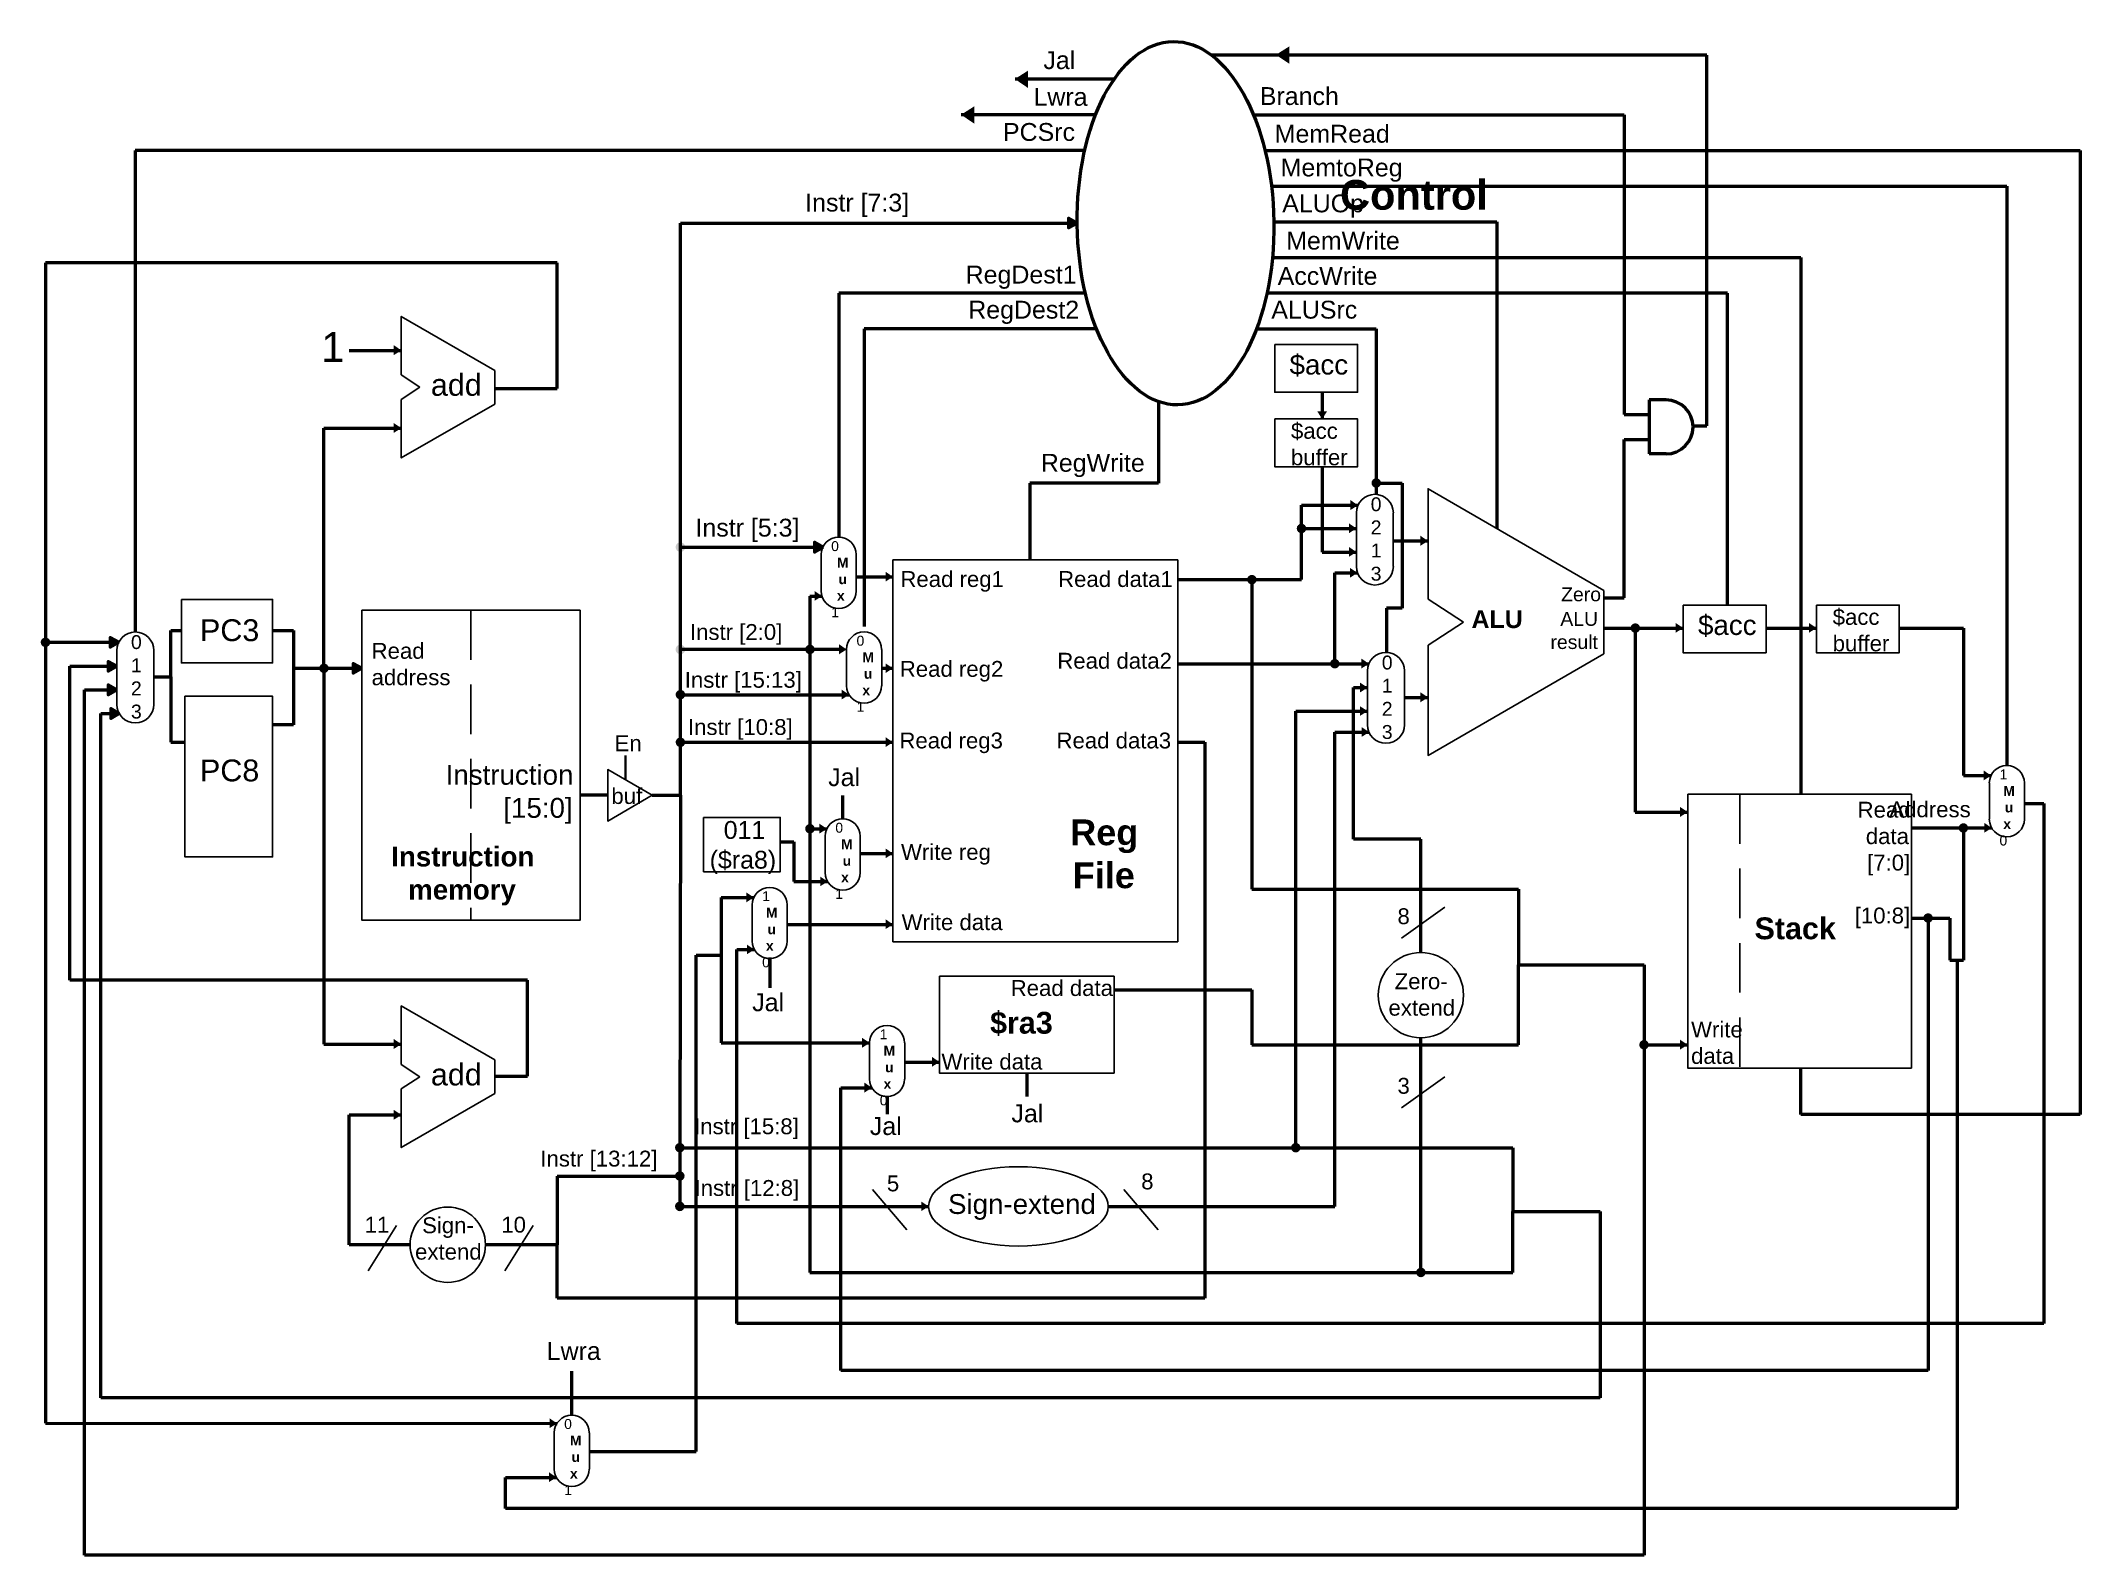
# Model space of a CAD drawing. Header units: inches. Extents: x 12.2 to 22.5, y 5.3 to 12.9.
import ezdxf

# ---------------------------------------------------------------- set-up
doc = ezdxf.new("R2010")
doc.units = ezdxf.units.IN
doc.header["$MEASUREMENT"] = 0
doc.linetypes.add('DASHED2', pattern=[0.375, 0.25, -0.125])
for name, color, linetype in [('Bit specifiers', 250, 'Continuous'), ('Components', 250, 'Continuous'), ('dashed lines', 250, 'DASHED2')]:
    doc.layers.add(name, color=color, linetype=linetype)
doc.layers.add('Control Lines', color=150, linetype='Continuous', lineweight=50)
doc.layers.add('Wires', color=250, linetype='Continuous', lineweight=50)
doc.styles.get("Standard").update_dxf_attribs({"font": 'arial.ttf'})

msp = doc.modelspace()

# ---------------------------------------------------------------- hatches: boundary and pattern name
at = {"layer": 'Control Lines', "transparency": 33554687}
h = msp.add_hatch(color=256, dxfattribs=at)
h.dxf.hatch_style = 1
h.paths.add_polyline_path([(18.488, 12.796), (18.488, 12.84), (18.421, 12.841)])
h.paths.add_polyline_path([(18.421, 12.841), (18.488, 12.84), (18.488, 12.883)])
h = msp.add_hatch(color=256, dxfattribs=at)
h.dxf.hatch_style = 1
h.paths.add_polyline_path([(17.171, 12.674), (17.171, 12.718), (17.105, 12.719)])
h.paths.add_polyline_path([(17.105, 12.719), (17.171, 12.718), (17.171, 12.761)])
h = msp.add_hatch(color=256, dxfattribs=at)
h.dxf.hatch_style = 1
h.paths.add_polyline_path([(16.9, 12.494), (16.9, 12.537), (16.834, 12.539)])
h.paths.add_polyline_path([(16.834, 12.539), (16.9, 12.537), (16.9, 12.581)])
h = msp.add_hatch(color=256, dxfattribs=at)
h.dxf.hatch_style = 1
edge = h.paths.add_edge_path()
edge.add_arc((18.927, 10.682), 0.024, 0, 360)
at = {"layer": 'Wires', "transparency": 33554687}
h = msp.add_hatch(color=256, dxfattribs=at)
h.dxf.hatch_style = 1
h.paths.add_polyline_path([(17.419, 11.992), (17.376, 12.017), (17.376, 11.968)])
h = msp.add_hatch(color=256, dxfattribs=at)
h.dxf.hatch_style = 1
h.paths.add_polyline_path([(13.974, 11.377), (13.974, 11.352), (14.012, 11.351)])
h.paths.add_polyline_path([(14.012, 11.351), (13.974, 11.352), (13.974, 11.327)])
h = msp.add_hatch(color=256, dxfattribs=at)
h.dxf.hatch_style = 1
h.paths.add_polyline_path([(18.679, 11.043), (18.655, 11.043), (18.654, 11.005)])
h.paths.add_polyline_path([(18.654, 11.005), (18.655, 11.043), (18.63, 11.043)])
h = msp.add_hatch(color=256, dxfattribs=at)
h.dxf.hatch_style = 1
h.paths.add_polyline_path([(13.974, 10.984), (13.974, 10.96), (14.012, 10.959)])
h.paths.add_polyline_path([(14.012, 10.959), (13.974, 10.96), (13.974, 10.935)])
h = msp.add_hatch(color=256, dxfattribs=at)
h.dxf.hatch_style = 1
h.paths.add_polyline_path([(18.797, 10.596), (18.797, 10.571), (18.835, 10.57)])
h.paths.add_polyline_path([(18.835, 10.57), (18.797, 10.571), (18.797, 10.546)])
h = msp.add_hatch(color=256, dxfattribs=at)
h.dxf.hatch_style = 1
edge = h.paths.add_edge_path()
edge.add_arc((18.55, 10.453), 0.024, 0, 360)
h = msp.add_hatch(color=256, dxfattribs=at)
h.dxf.hatch_style = 1
h.paths.add_polyline_path([(18.789, 10.479), (18.789, 10.454), (18.827, 10.453)])
h.paths.add_polyline_path([(18.827, 10.453), (18.789, 10.454), (18.789, 10.429)])
h = msp.add_hatch(color=256, dxfattribs=at)
h.dxf.hatch_style = 1
h.paths.add_polyline_path([(19.15, 10.416), (19.15, 10.391), (19.188, 10.39)])
h.paths.add_polyline_path([(19.188, 10.39), (19.15, 10.391), (19.15, 10.366)])
h = msp.add_hatch(color=256, dxfattribs=at)
h.dxf.hatch_style = 1
h.paths.add_polyline_path([(15.419, 10.383, 0.414214), (15.395, 10.359, 0.414214), (15.419, 10.335), (15.419, 10.359)])
h.paths.add_polyline_path([(15.419, 10.383), (15.419, 10.359), (15.443, 10.359, 0.414214)])
h.paths.add_polyline_path([(15.443, 10.359), (15.419, 10.359), (15.419, 10.335, 0.414214)])
h.paths.add_polyline_path([(15.419, 9.867, 0.414214), (15.395, 9.843, 0.414214), (15.419, 9.819)])
h.paths.add_polyline_path([(15.419, 9.867), (15.419, 9.843), (15.443, 9.843, 0.414214)])
h.paths.add_polyline_path([(15.443, 9.843), (15.419, 9.843), (15.419, 9.819, 0.414214)])
h = msp.add_hatch(color=256, dxfattribs=at)
h.dxf.hatch_style = 1
h.paths.add_polyline_path([(16.095, 10.384), (16.095, 10.359), (16.138, 10.359)])
h.paths.add_polyline_path([(16.138, 10.359), (16.095, 10.359), (16.095, 10.334)])
h = msp.add_hatch(color=256, dxfattribs=at)
h.dxf.hatch_style = 1
h.paths.add_polyline_path([(18.789, 10.36), (18.789, 10.335), (18.827, 10.334)])
h.paths.add_polyline_path([(18.827, 10.334), (18.789, 10.335), (18.789, 10.31)])
h = msp.add_hatch(color=256, dxfattribs=at)
h.dxf.hatch_style = 1
h.paths.add_polyline_path([(16.453, 10.235), (16.453, 10.21), (16.49, 10.209)])
h.paths.add_polyline_path([(16.49, 10.209), (16.453, 10.21), (16.453, 10.185)])
h = msp.add_hatch(color=256, dxfattribs=at)
h.dxf.hatch_style = 1
edge = h.paths.add_edge_path()
edge.add_arc((18.3, 10.195), 0.024, 0, 360)
h = msp.add_hatch(color=256, dxfattribs=at)
h.dxf.hatch_style = 1
h.paths.add_polyline_path([(18.795, 10.254), (18.795, 10.229), (18.832, 10.229)])
h.paths.add_polyline_path([(18.832, 10.229), (18.795, 10.229), (18.795, 10.205)])
h = msp.add_hatch(color=256, dxfattribs=at)
h.dxf.hatch_style = 1
h.paths.add_polyline_path([(16.095, 10.138), (16.095, 10.113), (16.133, 10.112)])
h.paths.add_polyline_path([(16.133, 10.112), (16.095, 10.113), (16.095, 10.088)])
h = msp.add_hatch(color=256, dxfattribs=at)
h.dxf.hatch_style = 1
edge = h.paths.add_edge_path()
edge.add_arc((20.233, 9.951), 0.024, 0, 360)
h = msp.add_hatch(color=256, dxfattribs=at)
h.dxf.hatch_style = 1
h.paths.add_polyline_path([(20.436, 9.977), (20.436, 9.952), (20.474, 9.951)])
h.paths.add_polyline_path([(20.474, 9.951), (20.436, 9.952), (20.436, 9.927)])
h = msp.add_hatch(color=256, dxfattribs=at)
h.dxf.hatch_style = 1
h.paths.add_polyline_path([(21.108, 9.977), (21.108, 9.952), (21.146, 9.951)])
h.paths.add_polyline_path([(21.146, 9.951), (21.108, 9.952), (21.108, 9.927)])
h = msp.add_hatch(color=256, dxfattribs=at)
h.dxf.hatch_style = 1
h.paths.add_polyline_path([(12.242, 9.879), (12.194, 9.879, 1)])
h.paths.add_polyline_path([(12.218, 9.903), (12.218, 9.879), (12.242, 9.879, 0.414214)])
h.paths.add_polyline_path([(12.218, 9.903, 0.414214), (12.194, 9.879), (12.218, 9.879)])
h = msp.add_hatch(color=256, dxfattribs=at)
h.dxf.hatch_style = 1
h.paths.add_polyline_path([(12.587, 9.879), (12.544, 9.904), (12.544, 9.855)])
h = msp.add_hatch(color=256, dxfattribs=at)
h.dxf.hatch_style = 1
h.paths.add_polyline_path([(12.578, 9.759), (12.534, 9.783), (12.534, 9.734)])
h = msp.add_hatch(color=256, dxfattribs=at)
h.dxf.hatch_style = 1
h.paths.add_polyline_path([(13.77, 9.773), (13.77, 9.748), (13.813, 9.748)])
h.paths.add_polyline_path([(13.813, 9.748), (13.77, 9.748), (13.77, 9.723)])
edge = h.paths.add_edge_path()
edge.add_line((13.468, 9.748), (13.813, 9.748))
h = msp.add_hatch(color=256, dxfattribs=at)
h.dxf.hatch_style = 1
edge = h.paths.add_edge_path()
edge.add_arc((13.622, 9.748), 0.024, 0, 360)
at = {"layer": 'Wires'}
h = msp.add_hatch(color=256, dxfattribs=at)
h.dxf.hatch_style = 1
h.paths.add_polyline_path([(13.77, 9.773), (13.77, 9.748), (13.813, 9.748)])
h.paths.add_polyline_path([(13.813, 9.748), (13.77, 9.748), (13.77, 9.723)])
h = msp.add_hatch(color=256, dxfattribs=at)
h.dxf.hatch_style = 1
h.paths.add_polyline_path([(13.813, 9.748), (13.77, 9.773), (13.77, 9.723)])
h = msp.add_hatch(color=256, dxfattribs=at)
h.dxf.hatch_style = 1
h.paths.add_polyline_path([(13.77, 9.773), (13.77, 9.748), (13.813, 9.748)])
h = msp.add_hatch(color=256, dxfattribs=at)
h.dxf.hatch_style = 1
h.paths.add_polyline_path([(13.77, 9.773), (13.77, 9.748), (13.813, 9.748)])
h = msp.add_hatch(color=256, dxfattribs=at)
h.dxf.hatch_style = 1
h.paths.add_polyline_path([(13.77, 9.773), (13.77, 9.748), (13.813, 9.748)], flags=17)
h.paths.add_polyline_path([(13.813, 9.748), (13.77, 9.748), (13.77, 9.723)], flags=17)
h.paths.add_polyline_path([(13.813, 9.748), (13.77, 9.773), (13.77, 9.723)])
h = msp.add_hatch(color=256, dxfattribs=at)
h.dxf.hatch_style = 1
h.paths.add_polyline_path([(13.813, 9.748), (13.77, 9.773), (13.77, 9.723)])
at = {"layer": 'Wires', "transparency": 33554687}
h = msp.add_hatch(color=256, dxfattribs=at)
h.dxf.hatch_style = 1
h.paths.add_polyline_path([(13.77, 9.773), (13.77, 9.748), (13.813, 9.748)])
h.paths.add_polyline_path([(13.813, 9.748), (13.77, 9.748), (13.77, 9.723)])
h = msp.add_hatch(color=256, dxfattribs=at)
h.dxf.hatch_style = 1
h.paths.add_polyline_path([(13.77, 9.773), (13.77, 9.748), (13.813, 9.748)])
h.paths.add_polyline_path([(13.813, 9.748), (13.77, 9.748), (13.77, 9.723)])
h = msp.add_hatch(color=256, dxfattribs=at)
h.dxf.hatch_style = 1
h.paths.add_polyline_path([(13.77, 9.773), (13.77, 9.748), (13.813, 9.748)])
h.paths.add_polyline_path([(13.813, 9.748), (13.77, 9.748), (13.77, 9.723)])
h = msp.add_hatch(color=256, dxfattribs=at)
h.dxf.hatch_style = 1
h.paths.add_polyline_path([(16.096, 9.843), (16.048, 9.843, 1)])
h.paths.add_polyline_path([(16.072, 9.867), (16.072, 9.843), (16.096, 9.843, 0.414214)])
h.paths.add_polyline_path([(16.072, 9.867, 0.414214), (16.048, 9.843), (16.072, 9.843)])
h = msp.add_hatch(color=256, dxfattribs=at)
h.dxf.hatch_style = 1
h.paths.add_polyline_path([(16.219, 9.869), (16.219, 9.844), (16.257, 9.843)])
h.paths.add_polyline_path([(16.257, 9.843), (16.219, 9.844), (16.219, 9.819)])
h = msp.add_hatch(color=256, dxfattribs=at)
h.dxf.hatch_style = 1
h.paths.add_polyline_path([(16.453, 9.773), (16.453, 9.749), (16.49, 9.748)])
h.paths.add_polyline_path([(16.49, 9.748), (16.453, 9.749), (16.453, 9.724)])
h = msp.add_hatch(color=256, dxfattribs=at)
h.dxf.hatch_style = 1
edge = h.paths.add_edge_path()
edge.add_arc((18.718, 9.771), 0.024, 0, 360)
h = msp.add_hatch(color=256, dxfattribs=at)
h.dxf.hatch_style = 1
h.paths.add_polyline_path([(18.852, 9.797), (18.852, 9.772), (18.89, 9.771)])
h.paths.add_polyline_path([(18.89, 9.771), (18.852, 9.772), (18.852, 9.747)])
h = msp.add_hatch(color=256, dxfattribs=at)
h.dxf.hatch_style = 1
edge = h.paths.add_edge_path()
edge.add_arc((16.014, 9.671), 0.000423, 0, 360)
h = msp.add_hatch(color=256, dxfattribs=at)
h.dxf.hatch_style = 1
h.paths.add_polyline_path([(18.845, 9.676), (18.845, 9.651), (18.883, 9.651)])
h.paths.add_polyline_path([(18.883, 9.651), (18.845, 9.651), (18.845, 9.626)])
h = msp.add_hatch(color=256, dxfattribs=at)
h.dxf.hatch_style = 1
h.paths.add_polyline_path([(12.578, 9.639), (12.534, 9.664), (12.534, 9.614)])
h = msp.add_hatch(color=256, dxfattribs=at)
h.dxf.hatch_style = 1
h.paths.add_polyline_path([(15.443, 9.615), (15.395, 9.615, 1)])
h.paths.add_polyline_path([(15.419, 9.639), (15.419, 9.615), (15.443, 9.615, 0.414214)])
h.paths.add_polyline_path([(15.419, 9.639, 0.414214), (15.395, 9.615), (15.419, 9.615)])
h = msp.add_hatch(color=256, dxfattribs=at)
h.dxf.hatch_style = 1
h.paths.add_polyline_path([(16.232, 9.64), (16.232, 9.616), (16.27, 9.615)])
h.paths.add_polyline_path([(16.27, 9.615), (16.232, 9.616), (16.232, 9.591)])
h = msp.add_hatch(color=256, dxfattribs=at)
h.dxf.hatch_style = 1
h.paths.add_polyline_path([(19.15, 9.627), (19.15, 9.602), (19.188, 9.601)])
h.paths.add_polyline_path([(19.188, 9.601), (19.15, 9.602), (19.15, 9.577)])
h = msp.add_hatch(color=256, dxfattribs=at)
h.dxf.hatch_style = 1
h.paths.add_polyline_path([(12.59, 9.52), (12.547, 9.545), (12.547, 9.495)])
h = msp.add_hatch(color=256, dxfattribs=at)
h.dxf.hatch_style = 1
h.paths.add_polyline_path([(18.845, 9.557), (18.845, 9.532), (18.883, 9.532)])
h.paths.add_polyline_path([(18.883, 9.532), (18.845, 9.532), (18.845, 9.508)])
h = msp.add_hatch(color=256, dxfattribs=at)
h.dxf.hatch_style = 1
h.paths.add_polyline_path([(15.443, 9.375), (15.395, 9.375, 1)])
h.paths.add_polyline_path([(15.419, 9.399), (15.419, 9.375), (15.443, 9.375, 0.414214)])
h.paths.add_polyline_path([(15.419, 9.399, 0.414214), (15.395, 9.375), (15.419, 9.375)])
h = msp.add_hatch(color=256, dxfattribs=at)
h.dxf.hatch_style = 1
h.paths.add_polyline_path([(15.443, 9.375), (15.395, 9.375, 1)])
h.paths.add_polyline_path([(15.419, 9.399), (15.419, 9.375), (15.443, 9.375, 0.414214)])
h.paths.add_polyline_path([(15.419, 9.399, 0.414214), (15.395, 9.375), (15.419, 9.375)])
h = msp.add_hatch(color=256, dxfattribs=at)
h.dxf.hatch_style = 1
h.paths.add_polyline_path([(16.453, 9.401), (16.453, 9.376), (16.49, 9.375)])
h.paths.add_polyline_path([(16.49, 9.375), (16.453, 9.376), (16.453, 9.351)])
h = msp.add_hatch(color=256, dxfattribs=at)
h.dxf.hatch_style = 1
h.paths.add_polyline_path([(18.853, 9.452), (18.853, 9.427), (18.891, 9.426)])
h.paths.add_polyline_path([(18.891, 9.426), (18.853, 9.427), (18.853, 9.402)])
h = msp.add_hatch(color=256, dxfattribs=at)
h.dxf.hatch_style = 1
h.paths.add_polyline_path([(21.989, 9.233), (21.989, 9.208), (22.027, 9.207)])
h.paths.add_polyline_path([(22.027, 9.207), (21.989, 9.208), (21.989, 9.183)])
h = msp.add_hatch(color=256, dxfattribs=at)
h.dxf.hatch_style = 1
h.paths.add_polyline_path([(20.459, 9.049), (20.459, 9.024), (20.497, 9.023)])
h.paths.add_polyline_path([(20.497, 9.023), (20.459, 9.024), (20.459, 8.999)])
h = msp.add_hatch(color=256, dxfattribs=at)
h.dxf.hatch_style = 1
h.paths.add_polyline_path([(16.096, 8.939), (16.048, 8.939, 1)])
h.paths.add_polyline_path([(16.072, 8.963), (16.072, 8.939), (16.096, 8.939, 0.414214)])
h.paths.add_polyline_path([(16.072, 8.963, 0.414214), (16.048, 8.939), (16.072, 8.939)])
h = msp.add_hatch(color=256, dxfattribs=at)
h.dxf.hatch_style = 1
h.paths.add_polyline_path([(16.12, 8.964), (16.12, 8.94), (16.158, 8.939)])
h.paths.add_polyline_path([(16.158, 8.939), (16.12, 8.94), (16.12, 8.915)])
h = msp.add_hatch(color=256, dxfattribs=at)
h.dxf.hatch_style = 1
edge = h.paths.add_edge_path()
edge.add_arc((21.887, 8.943), 0.024, 0, 360)
h = msp.add_hatch(color=256, dxfattribs=at)
h.dxf.hatch_style = 1
h.paths.add_polyline_path([(21.992, 8.969), (21.992, 8.944), (22.03, 8.943)])
h.paths.add_polyline_path([(22.03, 8.943), (21.992, 8.944), (21.992, 8.919)])
h = msp.add_hatch(color=256, dxfattribs=at)
h.dxf.hatch_style = 1
h.paths.add_polyline_path([(16.453, 8.84), (16.453, 8.815), (16.49, 8.814)])
h.paths.add_polyline_path([(16.49, 8.814), (16.453, 8.815), (16.453, 8.79)])
h = msp.add_hatch(color=256, dxfattribs=at)
h.dxf.hatch_style = 1
h.paths.add_polyline_path([(16.124, 8.698), (16.124, 8.674), (16.161, 8.673)])
h.paths.add_polyline_path([(16.161, 8.673), (16.124, 8.674), (16.124, 8.649)])
h = msp.add_hatch(color=256, dxfattribs=at)
h.dxf.hatch_style = 1
h.paths.add_polyline_path([(15.751, 8.618), (15.751, 8.593), (15.789, 8.593)])
h.paths.add_polyline_path([(15.789, 8.593), (15.751, 8.593), (15.751, 8.568)])
h = msp.add_hatch(color=256, dxfattribs=at)
h.dxf.hatch_style = 1
h.paths.add_polyline_path([(16.453, 8.483), (16.453, 8.458), (16.49, 8.457)])
h.paths.add_polyline_path([(16.49, 8.457), (16.453, 8.458), (16.453, 8.433)])
h = msp.add_hatch(color=256, dxfattribs=at)
h.dxf.hatch_style = 1
edge = h.paths.add_edge_path()
edge.add_arc((21.709, 8.489), 0.024, 0, 360)
h = msp.add_hatch(color=256, dxfattribs=at)
h.dxf.hatch_style = 1
h.paths.add_polyline_path([(15.754, 8.355), (15.754, 8.33), (15.792, 8.33)])
h.paths.add_polyline_path([(15.792, 8.33), (15.754, 8.33), (15.754, 8.306)])
h = msp.add_hatch(color=256, dxfattribs=at)
h.dxf.hatch_style = 1
h.paths.add_polyline_path([(13.974, 7.879), (13.974, 7.854), (14.012, 7.853)])
h.paths.add_polyline_path([(14.012, 7.853), (13.974, 7.854), (13.974, 7.829)])
h = msp.add_hatch(color=256, dxfattribs=at)
h.dxf.hatch_style = 1
h.paths.add_polyline_path([(16.335, 7.885), (16.335, 7.86), (16.373, 7.859)])
h.paths.add_polyline_path([(16.373, 7.859), (16.335, 7.86), (16.335, 7.835)])
h = msp.add_hatch(color=256, dxfattribs=at)
h.dxf.hatch_style = 1
edge = h.paths.add_edge_path()
edge.add_arc((20.277, 7.85), 0.024, 0, 360)
h = msp.add_hatch(color=256, dxfattribs=at)
h.dxf.hatch_style = 1
h.paths.add_polyline_path([(20.459, 7.875), (20.459, 7.85), (20.497, 7.85)])
h.paths.add_polyline_path([(20.497, 7.85), (20.459, 7.85), (20.459, 7.826)])
h = msp.add_hatch(color=256, dxfattribs=at)
h.dxf.hatch_style = 1
h.paths.add_polyline_path([(16.687, 7.789), (16.687, 7.764), (16.725, 7.763)])
h.paths.add_polyline_path([(16.725, 7.763), (16.687, 7.764), (16.687, 7.739)])
h = msp.add_hatch(color=256, dxfattribs=at)
h.dxf.hatch_style = 1
h.paths.add_polyline_path([(16.347, 7.659), (16.347, 7.634), (16.384, 7.633)])
h.paths.add_polyline_path([(16.384, 7.633), (16.347, 7.634), (16.347, 7.609)])
h = msp.add_hatch(color=256, dxfattribs=at)
h.dxf.hatch_style = 1
h.paths.add_polyline_path([(13.974, 7.522), (13.974, 7.497), (14.012, 7.496)])
h.paths.add_polyline_path([(14.012, 7.496), (13.974, 7.497), (13.974, 7.472)])
h = msp.add_hatch(color=256, dxfattribs=at)
h.dxf.hatch_style = 1
h.paths.add_polyline_path([(15.44, 7.331), (15.392, 7.331, 1)])
h.paths.add_polyline_path([(15.416, 7.355), (15.416, 7.331), (15.44, 7.331, 0.414214)])
h.paths.add_polyline_path([(15.416, 7.355, 0.414214), (15.392, 7.331), (15.416, 7.331)])
h = msp.add_hatch(color=256, dxfattribs=at)
h.dxf.hatch_style = 1
h.paths.add_polyline_path([(18.545, 7.331), (18.497, 7.331, 1)])
h.paths.add_polyline_path([(18.521, 7.355), (18.521, 7.331), (18.545, 7.331, 0.414214)])
h.paths.add_polyline_path([(18.521, 7.355, 0.414214), (18.497, 7.331), (18.521, 7.331)])
h = msp.add_hatch(color=256, dxfattribs=at)
h.dxf.hatch_style = 1
h.paths.add_polyline_path([(15.44, 7.188), (15.392, 7.188, 1)])
h.paths.add_polyline_path([(15.416, 7.212), (15.416, 7.188), (15.44, 7.188, 0.414214)])
h.paths.add_polyline_path([(15.416, 7.212, 0.414214), (15.392, 7.188), (15.416, 7.188)])
h = msp.add_hatch(color=256, dxfattribs=at)
h.dxf.hatch_style = 1
h.paths.add_polyline_path([(15.44, 7.035), (15.392, 7.035, 1)])
h.paths.add_polyline_path([(15.416, 7.059), (15.416, 7.035), (15.44, 7.035, 0.414214)])
h.paths.add_polyline_path([(15.416, 7.059, 0.414214), (15.392, 7.035), (15.416, 7.035)])
h = msp.add_hatch(color=256, dxfattribs=at)
h.dxf.hatch_style = 1
h.paths.add_polyline_path([(16.633, 7.06), (16.633, 7.035), (16.67, 7.035)])
h.paths.add_polyline_path([(16.67, 7.035), (16.633, 7.035), (16.633, 7.011)])
h = msp.add_hatch(color=256, dxfattribs=at)
h.dxf.hatch_style = 1
h.paths.add_polyline_path([(19.176, 6.702), (19.128, 6.702, 1)])
h.paths.add_polyline_path([(19.152, 6.726), (19.152, 6.702), (19.176, 6.702, 0.414214)])
h.paths.add_polyline_path([(19.152, 6.726, 0.414214), (19.128, 6.702), (19.152, 6.702)])
h = msp.add_hatch(color=256, dxfattribs=at)
h.dxf.hatch_style = 1
h.paths.add_polyline_path([(14.759, 5.967), (14.759, 5.942), (14.797, 5.941)])
h.paths.add_polyline_path([(14.797, 5.941), (14.759, 5.942), (14.759, 5.917)])
h = msp.add_hatch(color=256, dxfattribs=at)
h.dxf.hatch_style = 1
h.paths.add_polyline_path([(14.756, 5.695), (14.756, 5.67), (14.794, 5.669)])
h.paths.add_polyline_path([(14.794, 5.669), (14.756, 5.67), (14.756, 5.645)])

# ---------------------------------------------------------------- linework, layer by layer
at = {"layer": 'Bit specifiers'}
for p, q in [((19.054, 8.388), (19.272, 8.543)), ((19.054, 7.532), (19.272, 7.688)), ((16.387, 7.121), (16.561, 6.917)), ((17.654, 7.121), (17.828, 6.917)), ((13.987, 6.938), (13.844, 6.711)), ((14.676, 6.938), (14.533, 6.711))]:
    msp.add_line(p, q, dxfattribs=at)
at = {"layer": 'Components'}
for p, q in [((14.012, 11.227), (14.106, 11.165)), ((14.483, 11.25), (14.483, 11.08)), ((14.106, 11.165), (14.012, 11.104)), ((18.827, 10.532), (18.827, 10.261)), ((19.013, 10.532), (19.013, 10.261)), ((16.129, 10.321), (16.129, 10.138)), ((16.305, 10.321), (16.305, 10.138)), ((19.188, 10.097), (19.366, 9.981)), ((20.075, 10.141), (20.075, 9.821)), ((19.366, 9.981), (19.188, 9.865)), ((12.578, 9.838), (12.578, 9.566)), ((12.764, 9.838), (12.764, 9.566)), ((16.257, 9.843), (16.257, 9.66)), ((16.434, 9.843), (16.434, 9.66)), ((18.883, 9.735), (18.883, 9.463)), ((19.069, 9.735), (19.069, 9.463)), ((22.018, 9.17), (22.018, 8.987)), ((22.195, 9.17), (22.195, 8.987)), ((16.149, 8.901), (16.149, 8.718)), ((16.326, 8.901), (16.326, 8.718)), ((15.781, 8.555), (15.781, 8.373)), ((15.957, 8.555), (15.957, 8.373)), ((16.373, 7.859), (16.373, 7.677)), ((16.55, 7.859), (16.55, 7.677)), ((14.012, 7.751), (14.106, 7.689)), ((14.483, 7.774), (14.483, 7.604)), ((14.106, 7.689), (14.012, 7.627)), ((14.783, 5.894), (14.783, 5.711)), ((14.96, 5.894), (14.96, 5.711))]:
    msp.add_line(p, q, dxfattribs=at)
at = {"layer": 'Components', "color": 5}
for p, q in [((20.388, 11.101), (20.303, 11.101)), ((20.303, 11.101), (20.303, 10.829)), ((20.388, 10.829), (20.303, 10.829))]:
    msp.add_line(p, q, dxfattribs=at)
at = {"layer": 'Components', "lineweight": 35}
msp.add_line((15.142, 9.186), (15.142, 9.309), dxfattribs=at)
at = {"layer": 'Components'}
for points in [[(14.483, 11.25), (14.012, 11.522), (14.012, 11.227)], [(14.012, 11.104), (14.012, 10.809), (14.483, 11.08)], [(20.075, 10.141), (19.188, 10.653), (19.188, 10.097)], [(19.188, 9.865), (19.188, 9.309), (20.075, 9.821)], [(14.483, 7.774), (14.012, 8.046), (14.012, 7.751)], [(14.012, 7.627), (14.012, 7.332), (14.483, 7.604)]]:
    msp.add_lwpolyline(points, dxfattribs=at)
for points in [[(18.415, 11.381), (18.833, 11.381), (18.833, 11.14), (18.415, 11.14)], [(18.415, 11.005), (18.833, 11.005), (18.833, 10.764), (18.415, 10.764)], [(16.49, 10.294), (17.926, 10.294), (17.926, 8.369), (16.49, 8.369)], [(12.903, 10.095), (13.363, 10.095), (13.363, 9.775), (12.903, 9.775)], [(13.813, 10.041), (14.913, 10.041), (14.913, 8.478), (13.813, 8.478)], [(20.474, 10.067), (20.892, 10.067), (20.892, 9.826), (20.474, 9.826)], [(21.146, 10.067), (21.564, 10.067), (21.564, 9.826), (21.146, 9.826)], [(12.921, 9.607), (13.363, 9.607), (13.363, 8.797), (12.921, 8.797)], [(15.277, 9.108), (15.053, 9.237), (15.053, 8.978)], [(20.497, 9.113), (21.625, 9.113), (21.625, 7.732), (20.497, 7.732)], [(15.536, 8.996), (15.922, 8.996), (15.922, 8.722), (15.536, 8.722)], [(16.725, 8.195), (17.605, 8.195), (17.605, 7.707), (16.725, 7.707)]]:
    msp.add_lwpolyline(points, close=True, dxfattribs=at)
for centre, radius in [((19.152, 8.1), 0.215), ((14.246, 6.842), 0.19)]:
    msp.add_circle(centre, radius, dxfattribs=at)
at = {"layer": 'Components', "color": 5}
msp.add_arc((20.388, 10.965), 0.136, 270, 90, dxfattribs=at)
at = {"layer": 'Components'}
for centre, radius, start, end in [((18.92, 10.532), 0.0932, 0, 180), ((16.217, 10.321), 0.0883, 0, 180), ((18.92, 10.261), 0.0932, 180, 0), ((16.217, 10.138), 0.0883, 180, 0), ((12.671, 9.838), 0.0932, 0, 180), ((16.345, 9.843), 0.0883, 0, 180), ((18.976, 9.735), 0.0932, 0, 180), ((12.671, 9.566), 0.0932, 180, 0), ((16.345, 9.66), 0.0883, 180, 0), ((18.976, 9.463), 0.0932, 180, 0), ((22.106, 9.17), 0.0883, 0, 180), ((16.237, 8.901), 0.0883, 0, 180), ((22.106, 8.987), 0.0883, 180, 0), ((15.869, 8.555), 0.0883, 0, 180), ((16.237, 8.718), 0.0883, 180, 0), ((15.869, 8.373), 0.0883, 180, 0), ((16.461, 7.859), 0.0883, 0, 180), ((16.461, 7.677), 0.0883, 180, 0), ((14.871, 5.894), 0.0883, 0, 180), ((14.871, 5.711), 0.0883, 180, 0)]:
    msp.add_arc(centre, radius, start, end, dxfattribs=at)
at = {"layer": 'Components', "color": 5}
msp.add_ellipse((17.915, 11.992), major_axis=(0.012, -0.916), ratio=0.541178, dxfattribs=at)
at = {"layer": 'Components'}
msp.add_ellipse((17.123, 7.035), major_axis=(-0.453, 0), ratio=0.441582, dxfattribs=at)
at = {"layer": 'Control Lines'}
for p, q in [((20.593, 12.84), (18.093, 12.84)), ((20.593, 10.971), (20.593, 12.84)), ((17.606, 12.719), (17.106, 12.719)), ((17.512, 12.539), (16.835, 12.539)), ((18.308, 12.539), (20.176, 12.539)), ((20.176, 12.539), (20.176, 11.027)), ((17.457, 12.359), (12.671, 12.359)), ((12.671, 12.359), (12.671, 9.931)), ((18.366, 12.359), (22.476, 12.359)), ((22.476, 12.359), (22.476, 7.499)), ((18.399, 12.179), (22.106, 12.179)), ((22.106, 12.179), (22.106, 9.258)), ((18.411, 11.999), (19.535, 11.999)), ((19.535, 11.999), (19.535, 10.453)), ((18.403, 11.819), (21.068, 11.819)), ((21.068, 11.819), (21.068, 9.113)), ((17.461, 11.639), (16.217, 11.639)), ((16.217, 11.639), (16.217, 10.409)), ((20.698, 11.639), (18.376, 11.639)), ((20.698, 10.067), (20.698, 11.639)), ((17.517, 11.459), (16.345, 11.459)), ((16.345, 11.459), (16.345, 9.959)), ((18.323, 11.459), (18.927, 11.459)), ((18.927, 11.459), (18.927, 10.625)), ((17.829, 11.094), (17.829, 10.682)), ((20.176, 11.027), (20.303, 11.027)), ((20.388, 11.101), (20.303, 11.101)), ((20.303, 11.101), (20.303, 10.829)), ((20.176, 10.103), (20.176, 10.902)), ((20.176, 10.902), (20.303, 10.902)), ((20.524, 10.971), (20.593, 10.971)), ((20.388, 10.829), (20.303, 10.829)), ((17.829, 10.682), (17.18, 10.682)), ((17.18, 10.682), (17.18, 10.294)), ((18.927, 10.682), (19.057, 10.682)), ((19.057, 10.682), (19.057, 10.051)), ((20.075, 10.103), (20.176, 10.103)), ((19.057, 10.051), (18.979, 10.051)), ((18.979, 10.051), (18.979, 9.828)), ((16.237, 8.989), (16.237, 9.106)), ((15.869, 8.29), (15.869, 8.137)), ((21.068, 7.499), (21.068, 7.732)), ((17.165, 7.707), (17.165, 7.589)), ((16.461, 7.588), (16.461, 7.5)), ((22.476, 7.499), (21.068, 7.499)), ((14.871, 5.982), (14.871, 6.205))]:
    msp.add_line(p, q, dxfattribs=at)
msp.add_arc((20.388, 10.965), 0.136, 270, 90, dxfattribs=at)
msp.add_ellipse((17.915, 11.992), major_axis=(0.012, -0.916), ratio=0.541178, dxfattribs=at)
at = {"layer": 'dashed lines'}
for p, q in [((14.363, 10.041), (14.363, 8.478)), ((20.76, 9.113), (20.76, 7.732))]:
    msp.add_line(p, q, dxfattribs=at)
at = {"layer": 'Wires'}
for p, q in [((15.419, 10.359), (15.419, 11.992)), ((15.419, 11.992), (17.419, 11.992)), ((14.797, 11.793), (12.218, 11.793)), ((12.218, 11.793), (12.218, 5.943)), ((14.797, 11.159), (14.797, 11.793)), ((13.749, 11.351), (14.012, 11.351)), ((14.483, 11.159), (14.797, 11.159)), ((18.654, 11.14), (18.654, 11.005)), ((13.622, 9.748), (13.622, 10.959)), ((13.622, 10.959), (14.012, 10.959)), ((18.654, 10.764), (18.654, 10.334)), ((18.55, 10.195), (18.55, 10.57)), ((18.55, 10.57), (18.835, 10.57)), ((18.55, 10.453), (18.827, 10.453)), ((19.013, 10.39), (19.188, 10.39)), ((15.419, 9.108), (15.419, 10.359)), ((15.419, 10.359), (16.138, 10.359)), ((18.654, 10.334), (18.827, 10.334)), ((16.305, 10.209), (16.49, 10.209)), ((17.926, 10.195), (18.55, 10.195)), ((18.3, 10.195), (18.3, 8.634)), ((18.718, 9.771), (18.718, 10.229)), ((18.718, 10.229), (18.832, 10.229)), ((16.072, 10.112), (16.133, 10.112)), ((16.072, 10.112), (16.072, 9.843)), ((12.218, 9.879), (12.587, 9.879)), ((12.85, 9.705), (12.85, 9.938)), ((12.85, 9.938), (12.903, 9.938)), ((13.363, 9.938), (13.468, 9.938)), ((13.468, 9.938), (13.468, 9.748)), ((16.072, 9.938), (16.072, 9.938)), ((20.075, 9.951), (20.474, 9.951)), ((20.233, 9.951), (20.233, 9.023)), ((20.892, 9.951), (21.146, 9.951)), ((21.564, 9.951), (21.887, 9.951)), ((21.887, 9.951), (21.887, 9.207)), ((16.218, 9.843), (15.419, 9.843)), ((16.072, 9.843), (16.072, 8.939)), ((17.926, 9.771), (18.89, 9.771)), ((12.34, 8.175), (12.34, 9.759)), ((12.34, 9.759), (12.578, 9.759)), ((12.764, 9.705), (12.85, 9.705)), ((12.85, 9.705), (12.85, 9.376)), ((13.468, 9.748), (13.813, 9.748)), ((13.468, 9.748), (13.468, 9.463)), ((13.622, 9.748), (13.622, 7.853)), ((16.434, 9.748), (16.49, 9.748)), ((12.414, 5.276), (12.414, 9.639)), ((12.414, 9.639), (12.578, 9.639)), ((15.419, 9.615), (16.27, 9.615)), ((18.812, 8.886), (18.812, 9.651)), ((18.812, 9.651), (18.883, 9.651)), ((19.069, 9.601), (19.188, 9.601)), ((12.497, 6.07), (12.497, 9.52)), ((12.497, 9.52), (12.59, 9.52)), ((13.468, 9.463), (13.363, 9.463)), ((18.521, 7.331), (18.521, 9.532)), ((18.521, 9.532), (18.883, 9.532)), ((12.85, 9.376), (12.921, 9.376)), ((15.419, 9.375), (16.49, 9.375)), ((17.926, 9.376), (18.063, 9.376)), ((18.063, 9.376), (18.063, 6.573)), ((18.718, 7.035), (18.718, 9.426)), ((18.718, 9.426), (18.891, 9.426)), ((21.887, 9.207), (22.027, 9.207)), ((15.053, 9.108), (14.913, 9.108)), ((15.277, 9.108), (15.419, 9.108)), ((15.419, 9.108), (15.416, 7.331)), ((22.195, 9.067), (22.292, 9.067)), ((22.292, 9.067), (22.292, 6.444)), ((20.233, 9.023), (20.497, 9.023)), ((15.922, 8.873), (15.991, 8.873)), ((15.991, 8.873), (15.991, 8.673)), ((16.072, 8.939), (16.158, 8.939)), ((16.072, 8.939), (16.072, 6.702)), ((19.152, 8.886), (18.812, 8.886)), ((19.152, 8.315), (19.152, 8.886)), ((21.625, 8.943), (22.03, 8.943)), ((21.887, 8.943), (21.887, 8.277)), ((16.326, 8.814), (16.49, 8.814)), ((15.991, 8.673), (16.161, 8.673)), ((15.625, 8.593), (15.789, 8.593)), ((15.625, 8.593), (15.625, 8.301)), ((18.3, 8.634), (19.644, 8.634)), ((19.644, 8.634), (19.644, 8.253)), ((15.957, 8.457), (16.49, 8.457)), ((21.625, 8.489), (21.819, 8.489)), ((21.709, 8.489), (21.709, 6.207)), ((21.819, 8.489), (21.819, 8.277)), ((15.703, 6.444), (15.703, 8.33)), ((15.703, 8.33), (15.792, 8.33)), ((15.499, 5.8), (15.499, 8.301)), ((15.499, 8.301), (15.625, 8.301)), ((15.625, 8.301), (15.625, 7.859)), ((19.644, 7.85), (19.644, 8.253)), ((19.644, 8.253), (20.277, 8.253)), ((20.277, 8.253), (20.277, 7.85)), ((21.819, 8.277), (21.856, 8.277)), ((21.856, 8.277), (21.856, 5.512)), ((21.856, 8.277), (21.887, 8.277)), ((14.648, 8.175), (12.34, 8.175)), ((14.648, 7.691), (14.648, 8.175)), ((17.605, 8.127), (18.3, 8.127)), ((18.3, 8.127), (18.3, 7.85)), ((13.622, 7.853), (14.012, 7.853)), ((15.625, 7.859), (16.373, 7.859)), ((18.3, 7.85), (19.644, 7.85)), ((19.152, 6.702), (19.152, 7.885)), ((20.277, 7.85), (20.497, 7.85)), ((20.277, 7.85), (20.277, 5.276)), ((16.55, 7.763), (16.725, 7.763)), ((14.483, 7.691), (14.648, 7.691)), ((16.227, 6.207), (16.227, 7.633)), ((16.227, 7.633), (16.384, 7.633)), ((13.749, 6.842), (13.749, 7.496)), ((13.749, 7.496), (14.012, 7.496)), ((15.416, 7.331), (15.416, 7.035)), ((15.416, 7.331), (18.521, 7.331)), ((18.521, 7.331), (19.616, 7.331)), ((19.616, 7.331), (19.616, 7.01)), ((14.797, 7.188), (15.416, 7.188)), ((14.797, 7.188), (14.797, 6.842)), ((15.416, 7.035), (16.67, 7.035)), ((17.576, 7.035), (18.718, 7.035)), ((19.616, 6.702), (19.616, 7.01)), ((19.616, 7.01), (20.056, 7.01)), ((20.056, 7.01), (20.056, 6.07)), ((14.056, 6.842), (13.749, 6.842)), ((14.797, 6.842), (14.436, 6.842)), ((14.797, 6.573), (14.797, 6.842)), ((16.072, 6.702), (19.152, 6.702)), ((19.152, 6.702), (19.616, 6.702)), ((18.063, 6.573), (14.797, 6.573)), ((22.292, 6.444), (15.703, 6.444)), ((21.709, 6.207), (16.227, 6.207)), ((20.056, 6.07), (12.497, 6.07)), ((12.218, 5.943), (14.797, 5.941)), ((14.96, 5.8), (15.499, 5.8)), ((14.538, 5.512), (14.538, 5.669)), ((14.538, 5.669), (14.794, 5.669)), ((21.856, 5.512), (14.538, 5.512)), ((20.277, 5.276), (12.414, 5.276))]:
    msp.add_line(p, q, dxfattribs=at)
for points in [[(17.419, 11.992), (17.376, 12.017), (17.376, 11.968)], [(16.138, 10.359), (16.095, 10.384), (16.095, 10.334)], [(12.587, 9.879), (12.544, 9.904), (12.544, 9.855)], [(12.578, 9.759), (12.534, 9.783), (12.534, 9.734)], [(13.813, 9.748), (13.77, 9.773), (13.77, 9.723)], [(12.578, 9.639), (12.534, 9.664), (12.534, 9.614)], [(12.59, 9.52), (12.547, 9.545), (12.547, 9.495)]]:
    msp.add_lwpolyline(points, close=True, dxfattribs=at)

# ---------------------------------------------------------------- texts
at = {"layer": 'Bit specifiers', "char_height": 0.08, "attachment_point": 1}
for s, insert in [('8', (19.034, 8.538)), ('3', (19.034, 7.683)), ('8', (17.742, 7.201)), ('5', (16.46, 7.191)), ('11', (13.827, 6.983)), ('10', (14.516, 6.983))]:
    msp.add_mtext_dynamic_manual_height_columns(s, width=0.10473, gutter_width=0.295, heights=[0], dxfattribs=dict(at, insert=insert))
at = {"layer": 'Components', "color": 5}
note = msp.add_mtext_dynamic_manual_height_columns('\\pi-0.025343;{\\fArial|b1|i0|c0|p34;Control}\\P\\pi0.33492;', width=0.66985, gutter_width=0.529, heights=[0.136, 0], dxfattribs=dict(at, insert=(17.571, 12.21), char_height=0.15, attachment_point=1))
for column, words in zip(note.columns.linked_columns, ['\\pi0.33492;']):
    column.text = words
at = {"layer": 'Components', "attachment_point": 1}
for s, width, gutter_width, heights, insert, char_height in [('1', 0.11888, 0.295, [0], (13.608, 11.443), 0.15), ('$acc', 0.24575, 0.295, [0], (18.49, 11.329), 0.1), ('add', 0.16518, 0.295, [0], (14.161, 11.232), 0.11), ('$acc\\Pbuffer', 0.24575, 0.295, [0], (18.497, 10.985), 0.08), ('0\\P2\\P1\\P3', 0.09585, 0.839, [0.426], (18.899, 10.61), 0.07), ('0\\P\\pi0.029176;{\\fArial|b1|i0|c0|p34;M\\P\\pi0.03685;u\\P\\pi0.034428;x}\\P\\pi0;1', 0.10665, 0.529, [0.422], (16.179, 10.389), 0.05), ('Read reg1', 0.68748, 0.529, [0.0978], (16.528, 10.238), 0.08), ('Read data1', 0.68748, 0.529, [0.0978], (17.323, 10.238), 0.08), ('PC3', 0.49267, 1, [0], (12.997, 9.995), 0.11), ('{\\fArial|b1|i0|c0|p34;ALU}', 0.3167, 0.295, [0], (19.407, 10.041), 0.09), ('\\pi0.058942;ALU\\P\\pi0.0092358;result', 0.2413, 0.295, [0], (19.796, 10.032), 0.07), ('$acc', 0.24575, 0.295, [0], (20.549, 10.016), 0.1), ('$acc\\Pbuffer', 0.24575, 0.295, [0], (21.228, 10.047), 0.08), ('0\\P1\\P2\\P3', 0.09585, 0.839, [0.426], (12.649, 9.915), 0.07), ('Read\\Paddress', 0.96813, 2.268, [0], (13.862, 9.876), 0.08), ('0\\P\\pi0.029176;{\\fArial|b1|i0|c0|p34;M\\P\\pi0.03685;u\\P\\pi0.034428;x}\\P\\pi0;1', 0.10665, 0.529, [0.422], (16.307, 9.912), 0.05), ('Read reg2', 0.68748, 0.529, [0.0978], (16.525, 9.785), 0.08), ('Read data2', 0.68748, 0.529, [0.0978], (17.319, 9.826), 0.08), ('0\\P1\\P2\\P3', 0.09585, 0.839, [0.426], (18.955, 9.812), 0.07), ('En', 0.15345, 0.295, [0.08], (15.087, 9.41), 0.08), ('Read reg3', 0.68748, 0.529, [0.0978], (16.523, 9.424), 0.08), ('Read data3', 0.68748, 0.529, [0.0978], (17.315, 9.424), 0.08), ('PC8', 0.49267, 1, [0], (12.997, 9.288), 0.11), ('\\pi-0.2947;Instruction\\P\\pi-0.0038382;[15:0]', 0.32713, 0.592, [0], (14.53, 9.261), 0.1), ('1\\P\\pi0.019123;{\\fArial|b1|i0|c0|p34;M\\P\\pi0.026797;u\\P\\pi0.024376;x}\\P\\pi0;0', 0.08654, 0.529, [0.343], (22.069, 9.238), 0.05), ('buf', 0.15772, 0.529, [0], (15.071, 9.144), 0.08), ('\\pi0.07165;Read \\P\\pi0.11301;data\\P\\pi0.11934;[7:0]\\P\\pi0.32196;\\P\\pi0.057189;[10:8]', 0.32196, 0.529, [0.675], (21.282, 9.075), 0.08), ('\\pi0.079162;011\\P\\pi0.0082854;($ra8)\\P', 0.3398, 0.295, [0.323], (15.558, 8.978), 0.09), ('0\\P\\pi0.029176;{\\fArial|b1|i0|c0|p34;M\\P\\pi0.03685;u\\P\\pi0.034428;x}\\P\\pi0;1', 0.10665, 0.529, [0.422], (16.2, 8.969), 0.05), ('\\pi0.047183;{\\fArial|b1|i0|c0|p34;Reg\\P\\pi0.059908;File}', 0.41254, 0.529, [0], (17.337, 8.986), 0.13), ('\\pi0.14811;{\\fArial|b1|i0|c0|p34;Instruction\\P\\pi0.23317;memory}', 0.99902, 2.268, [0.296], (13.813, 8.849), 0.1), ('1\\P\\pi0.019123;{\\fArial|b1|i0|c0|p34;M\\P\\pi0.026797;u\\P\\pi0.024376;x}\\P\\pi0;0', 0.08654, 0.529, [0.343], (15.831, 8.624), 0.05), ('{\\fArial|b1|i0|c0|p34;Stack}', 0.35028, 0.295, [0], (20.834, 8.492), 0.11), ('Read data', 0.52082, 0.529, [0.0477], (17.084, 8.176), 0.08), ('\\pi0.0427;Zero-\\P\\pi0.011649;extend', 0.34668, 0.295, [0.28], (18.977, 8.21), 0.08), ('{\\fArial|b1|i0|c0|p34;$ra3}', 0.36836, 0.529, [0], (16.98, 8.016), 0.11), ('1\\P\\pi0.019123;{\\fArial|b1|i0|c0|p34;M\\P\\pi0.026797;u\\P\\pi0.024376;x}\\P\\pi0;0', 0.08654, 0.529, [0.343], (16.424, 7.928), 0.05), ('Write\\Pdata', 0.33446, 0.529, [0.257], (20.514, 7.967), 0.08), ('add', 0.16518, 0.295, [0], (14.161, 7.755), 0.11), ('Write data', 0.52082, 0.529, [0.0477], (16.735, 7.805), 0.08), ('Sign-extend', 0.45997, 0.295, [0.0859], (16.768, 7.097), 0.1), ('\\pi0.10379;Sign-\\P\\pi0.068294;extend', 0.45997, 0.295, [0.374], (14.013, 6.98), 0.08), ('0\\P\\pi0.029176;{\\fArial|b1|i0|c0|p34;M\\P\\pi0.03685;u\\P\\pi0.034428;x}\\P\\pi0;1', 0.10665, 0.529, [0.422], (14.833, 5.963), 0.05)]:
    msp.add_mtext_dynamic_manual_height_columns(s, width=width, gutter_width=gutter_width, heights=heights, dxfattribs=dict(at, insert=insert, char_height=char_height))
at = {"layer": 'Components', "color": 5, "insert": (19.859, 10.156), "char_height": 0.07, "attachment_point": 1}
msp.add_mtext_dynamic_manual_height_columns('Zero', width=0.2413, gutter_width=0.295, heights=[0.0298], dxfattribs=at)
at = {"layer": 'Components'}
note = msp.add_mtext_dynamic_manual_height_columns('Address\\P', width=0.4688, gutter_width=0.529, heights=[0.079, 0], dxfattribs=dict(at, insert=(20.516, 9.077), char_height=0.08, attachment_point=1))
note = msp.add_mtext_dynamic_manual_height_columns('Write reg\\P', width=0.68748, gutter_width=0.529, heights=[0.0978, 0], dxfattribs=dict(at, insert=(16.531, 8.862), char_height=0.08, attachment_point=1))
note = msp.add_mtext_dynamic_manual_height_columns('Write data\\P', width=0.68748, gutter_width=0.529, heights=[0.0978, 0], dxfattribs=dict(at, insert=(16.534, 8.508), char_height=0.08, attachment_point=1))
at = {"layer": 'Control Lines', "attachment_point": 1}
for s, width, heights, insert, char_height in [('Jal', 0.23024, [0.135], (17.249, 12.859), 0.09), ('Lwra', 0.34756, [0.099], (17.199, 12.674), 0.09), ('Branch', 0.454, [0], (18.34, 12.678), 0.09), ('PCSrc', 0.41764, [0.109], (17.045, 12.497), 0.09), ('MemRead', 0.6596, [0], (18.415, 12.488), 0.09), ('MemtoReg', 0.55782, [0], (18.445, 12.318), 0.09), ('ALUOp', 0.44564, [0.132], (18.453, 12.137), 0.09), ('MemWrite', 0.5847, [0.103], (18.473, 11.949), 0.09), ('RegDest1', 0.58599, [0], (16.857, 11.778), 0.09), ('AccWrite', 0.684, [0], (18.43, 11.771), 0.09), ('RegDest2', 0.56328, [0], (16.87, 11.601), 0.09), ('ALUSrc', 0.61809, [0], (18.398, 11.601), 0.09), ('RegWrite', 0.18104, [0], (17.236, 10.829), 0.09), ('Zero', 0.2413, [0.0298], (19.859, 10.156), 0.07), ('Jal', 0.23024, [0.135], (16.164, 9.244), 0.09), ('Jal', 0.23024, [0.135], (15.781, 8.109), 0.09), ('Jal', 0.23024, [0.135], (17.088, 7.549), 0.09), ('Jal', 0.23024, [0.135], (16.374, 7.485), 0.09), ('Lwra', 0.33092, [0.107], (14.745, 6.351), 0.09)]:
    msp.add_mtext_dynamic_manual_height_columns(s, width=width, gutter_width=0.295, heights=heights, dxfattribs=dict(at, insert=insert, char_height=char_height))
at = {"layer": 'Control Lines'}
note = msp.add_mtext_dynamic_manual_height_columns('\\pi-0.025343;{\\fArial|b1|i0|c0|p34;Control}\\P\\pi0.33492;', width=0.66985, gutter_width=0.529, heights=[0.136, 0], dxfattribs=dict(at, insert=(17.571, 12.21), char_height=0.15, attachment_point=1))
for column, words in zip(note.columns.linked_columns, ['\\pi0.33492;']):
    column.text = words
at = {"layer": 'Wires', "attachment_point": 1}
for s, width, gutter_width, heights, insert, char_height in [('Instr [7:3]', 0.61143, 0.839, [0.119], (16.048, 12.141), 0.09), ('Instr [5:3]', 0.61143, 0.839, [0.119], (15.495, 10.502), 0.09), ('Instr [2:0]', 0.46554, 0.839, [0.0899], (15.467, 9.971), 0.08), ('Instr [10:8]', 0.52676, 0.839, [0.0587], (15.457, 9.492), 0.08), ('Instr [15:8]', 0.52676, 0.839, [0.0587], (15.488, 7.479), 0.08), ('Instr [13:12]', 0.62898, 0.295, [0.11], (14.713, 7.316), 0.08), ('Instr [12:8]', 0.52676, 0.839, [0.0587], (15.49, 7.168), 0.08)]:
    msp.add_mtext_dynamic_manual_height_columns(s, width=width, gutter_width=gutter_width, heights=heights, dxfattribs=dict(at, insert=insert, char_height=char_height))
at = {"layer": 'Wires'}
note = msp.add_mtext_dynamic_manual_height_columns('Instr [15:13]\\P', width=0.59729, gutter_width=0.839, heights=[0.124, 0], dxfattribs=dict(at, insert=(15.441, 9.73), char_height=0.08, attachment_point=1))

doc.saveas('drawing.dxf')
